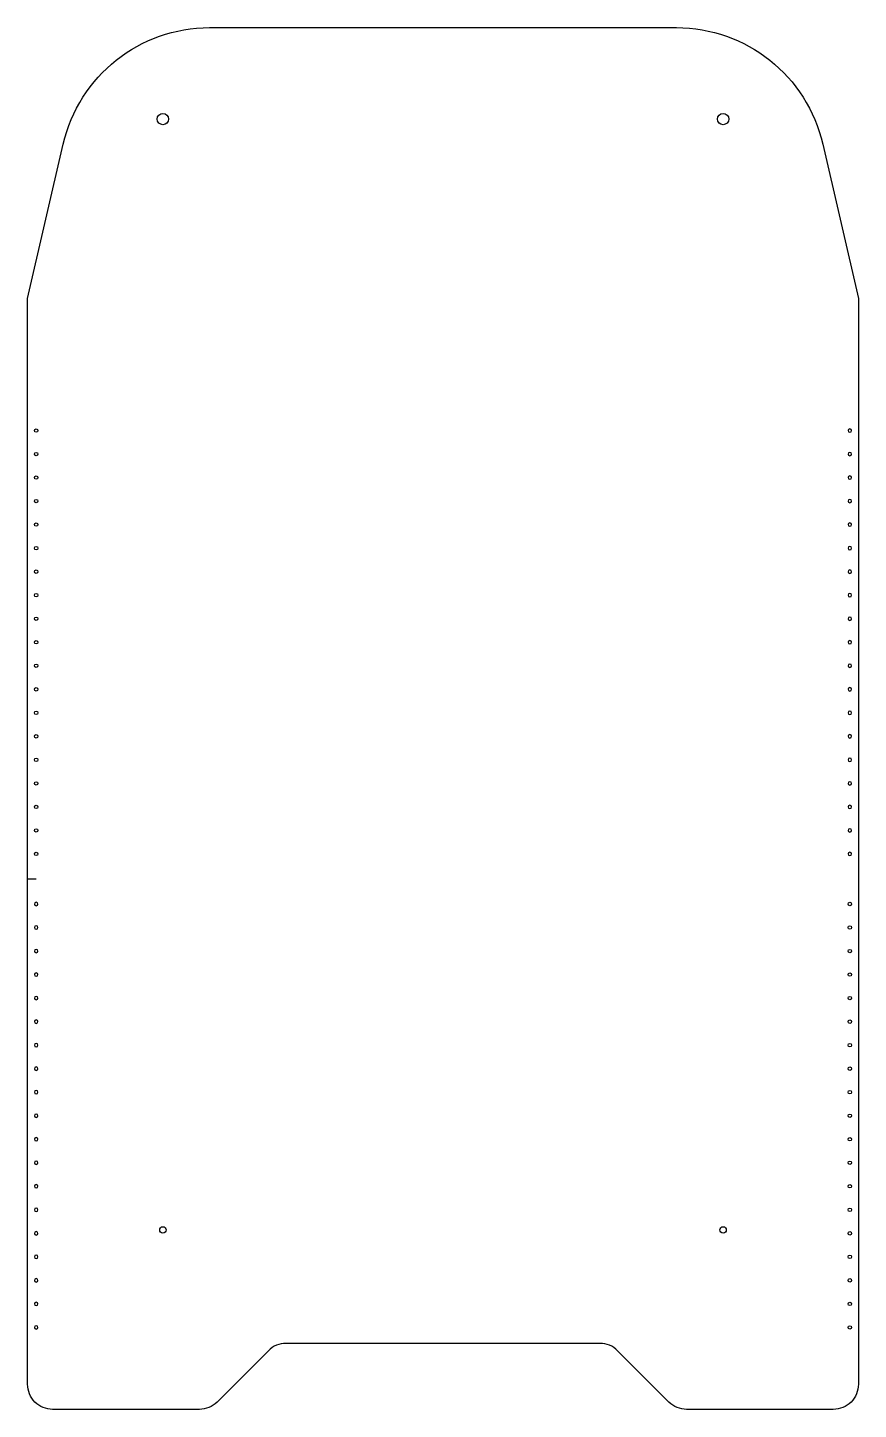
# Model space of a CAD drawing. Header units: millimetres. Extents: x 2269 to 2634, y 1548 to 2155.
import ezdxf

# ---------------------------------------------------------------- set-up
doc = ezdxf.new("R2010")
doc.units = ezdxf.units.MM

# ---------------------------------------------------------------- blocks, each defined once
blk = doc.blocks.new('*U50')
blk.add_circle((0, 0), 0.75)
blk = doc.blocks.new('*U51')
at = {"color": 0, "linetype": 'ByBlock', "lineweight": -2, "transparency": 16777216, "rotation": 90}
for p in [(2272.85, 1977.65), (2272.85, 1967.32), (2272.85, 1956.98), (2272.85, 1946.65), (2272.85, 1936.32), (2272.85, 1925.98), (2272.85, 1915.65), (2272.85, 1905.32), (2272.85, 1894.98), (2272.85, 1884.65), (2272.85, 1874.32), (2272.85, 1863.98), (2272.85, 1853.65), (2272.85, 1843.32), (2272.85, 1832.98), (2272.85, 1822.65), (2272.85, 1812.32), (2272.85, 1801.98), (2272.85, 1791.65)]:
    blk.add_blockref('*U50', p, dxfattribs=at)
blk = doc.blocks.new('*U52')
blk.add_circle((0, 0), 0.75)
blk = doc.blocks.new('*U54')
at = {"color": 0, "linetype": 'ByBlock', "lineweight": -2, "transparency": 16777216, "rotation": 90}
for p in [(2272.85, 1977.65), (2272.85, 1967.32), (2272.85, 1956.98), (2272.85, 1946.65), (2272.85, 1936.32), (2272.85, 1925.98), (2272.85, 1915.65), (2272.85, 1905.32), (2272.85, 1894.98), (2272.85, 1884.65), (2272.85, 1874.32), (2272.85, 1863.98), (2272.85, 1853.65), (2272.85, 1843.32), (2272.85, 1832.98), (2272.85, 1822.65), (2272.85, 1812.32), (2272.85, 1801.98), (2272.85, 1791.65)]:
    blk.add_blockref('*U52', p, dxfattribs=at)
blk = doc.blocks.new('*U55')
blk.add_circle((0, 0), 0.75)
blk = doc.blocks.new('*U57')
at = {"color": 0, "linetype": 'ByBlock', "lineweight": -2, "transparency": 16777216, "rotation": 90}
for p in [(2272.85, 1977.65), (2272.85, 1967.32), (2272.85, 1956.98), (2272.85, 1946.65), (2272.85, 1936.32), (2272.85, 1925.98), (2272.85, 1915.65), (2272.85, 1905.32), (2272.85, 1894.98), (2272.85, 1884.65), (2272.85, 1874.32), (2272.85, 1863.98), (2272.85, 1853.65), (2272.85, 1843.32), (2272.85, 1832.98), (2272.85, 1822.65), (2272.85, 1812.32), (2272.85, 1801.98), (2272.85, 1791.65)]:
    blk.add_blockref('*U55', p, dxfattribs=at)
blk = doc.blocks.new('*U58')
blk.add_circle((0, 0), 0.75)
blk = doc.blocks.new('*U59')
at = {"color": 0, "linetype": 'ByBlock', "lineweight": -2, "transparency": 16777216, "rotation": 90}
for p in [(2272.85, 1977.65), (2272.85, 1967.32), (2272.85, 1956.98), (2272.85, 1946.65), (2272.85, 1936.32), (2272.85, 1925.98), (2272.85, 1915.65), (2272.85, 1905.32), (2272.85, 1894.98), (2272.85, 1884.65), (2272.85, 1874.32), (2272.85, 1863.98), (2272.85, 1853.65), (2272.85, 1843.32), (2272.85, 1832.98), (2272.85, 1822.65), (2272.85, 1812.32), (2272.85, 1801.98), (2272.85, 1791.65)]:
    blk.add_blockref('*U58', p, dxfattribs=at)

msp = doc.modelspace()

# ---------------------------------------------------------------- linework, layer by layer
msp.add_line((2269.1, 1780.65), (2272.85, 1780.65))
msp.add_lwpolyline([(2284.77, 2103.5, -0.349216), (2349.08, 2154.65), (2554.13, 2154.65, -0.349216), (2618.44, 2103.5), (2634.1, 2035.65), (2634.1, 1558.65, -0.414214), (2623.1, 1547.65), (2558.66, 1547.65, -0.198912), (2550.88, 1550.87), (2528.33, 1573.43, 0.198912), (2520.55, 1576.65), (2382.66, 1576.65, 0.198912), (2374.88, 1573.43), (2352.33, 1550.87, -0.198912), (2344.55, 1547.65), (2280.1, 1547.65, -0.414214), (2269.1, 1558.65), (2269.1, 2035.65)], format="xyb", close=True)
for centre, radius in [((2328.53, 2114.48), 2.5), ((2574.67, 2114.48), 2.5), ((2328.53, 1626.48), 1.4), ((2574.67, 1626.48), 1.4)]:
    msp.add_circle(centre, radius)

# ---------------------------------------------------------------- block references
msp.add_blockref('*U51', (0, 0))
at = {"xscale": -1}
msp.add_blockref('*U54', (4903.21, 0), dxfattribs=at)
at = {"xscale": -1, "rotation": 180}
msp.add_blockref('*U57', (0, 3561.3), dxfattribs=at)
at = {"rotation": 180}
msp.add_blockref('*U59', (4903.21, 3561.3), dxfattribs=at)

doc.saveas('drawing.dxf')
